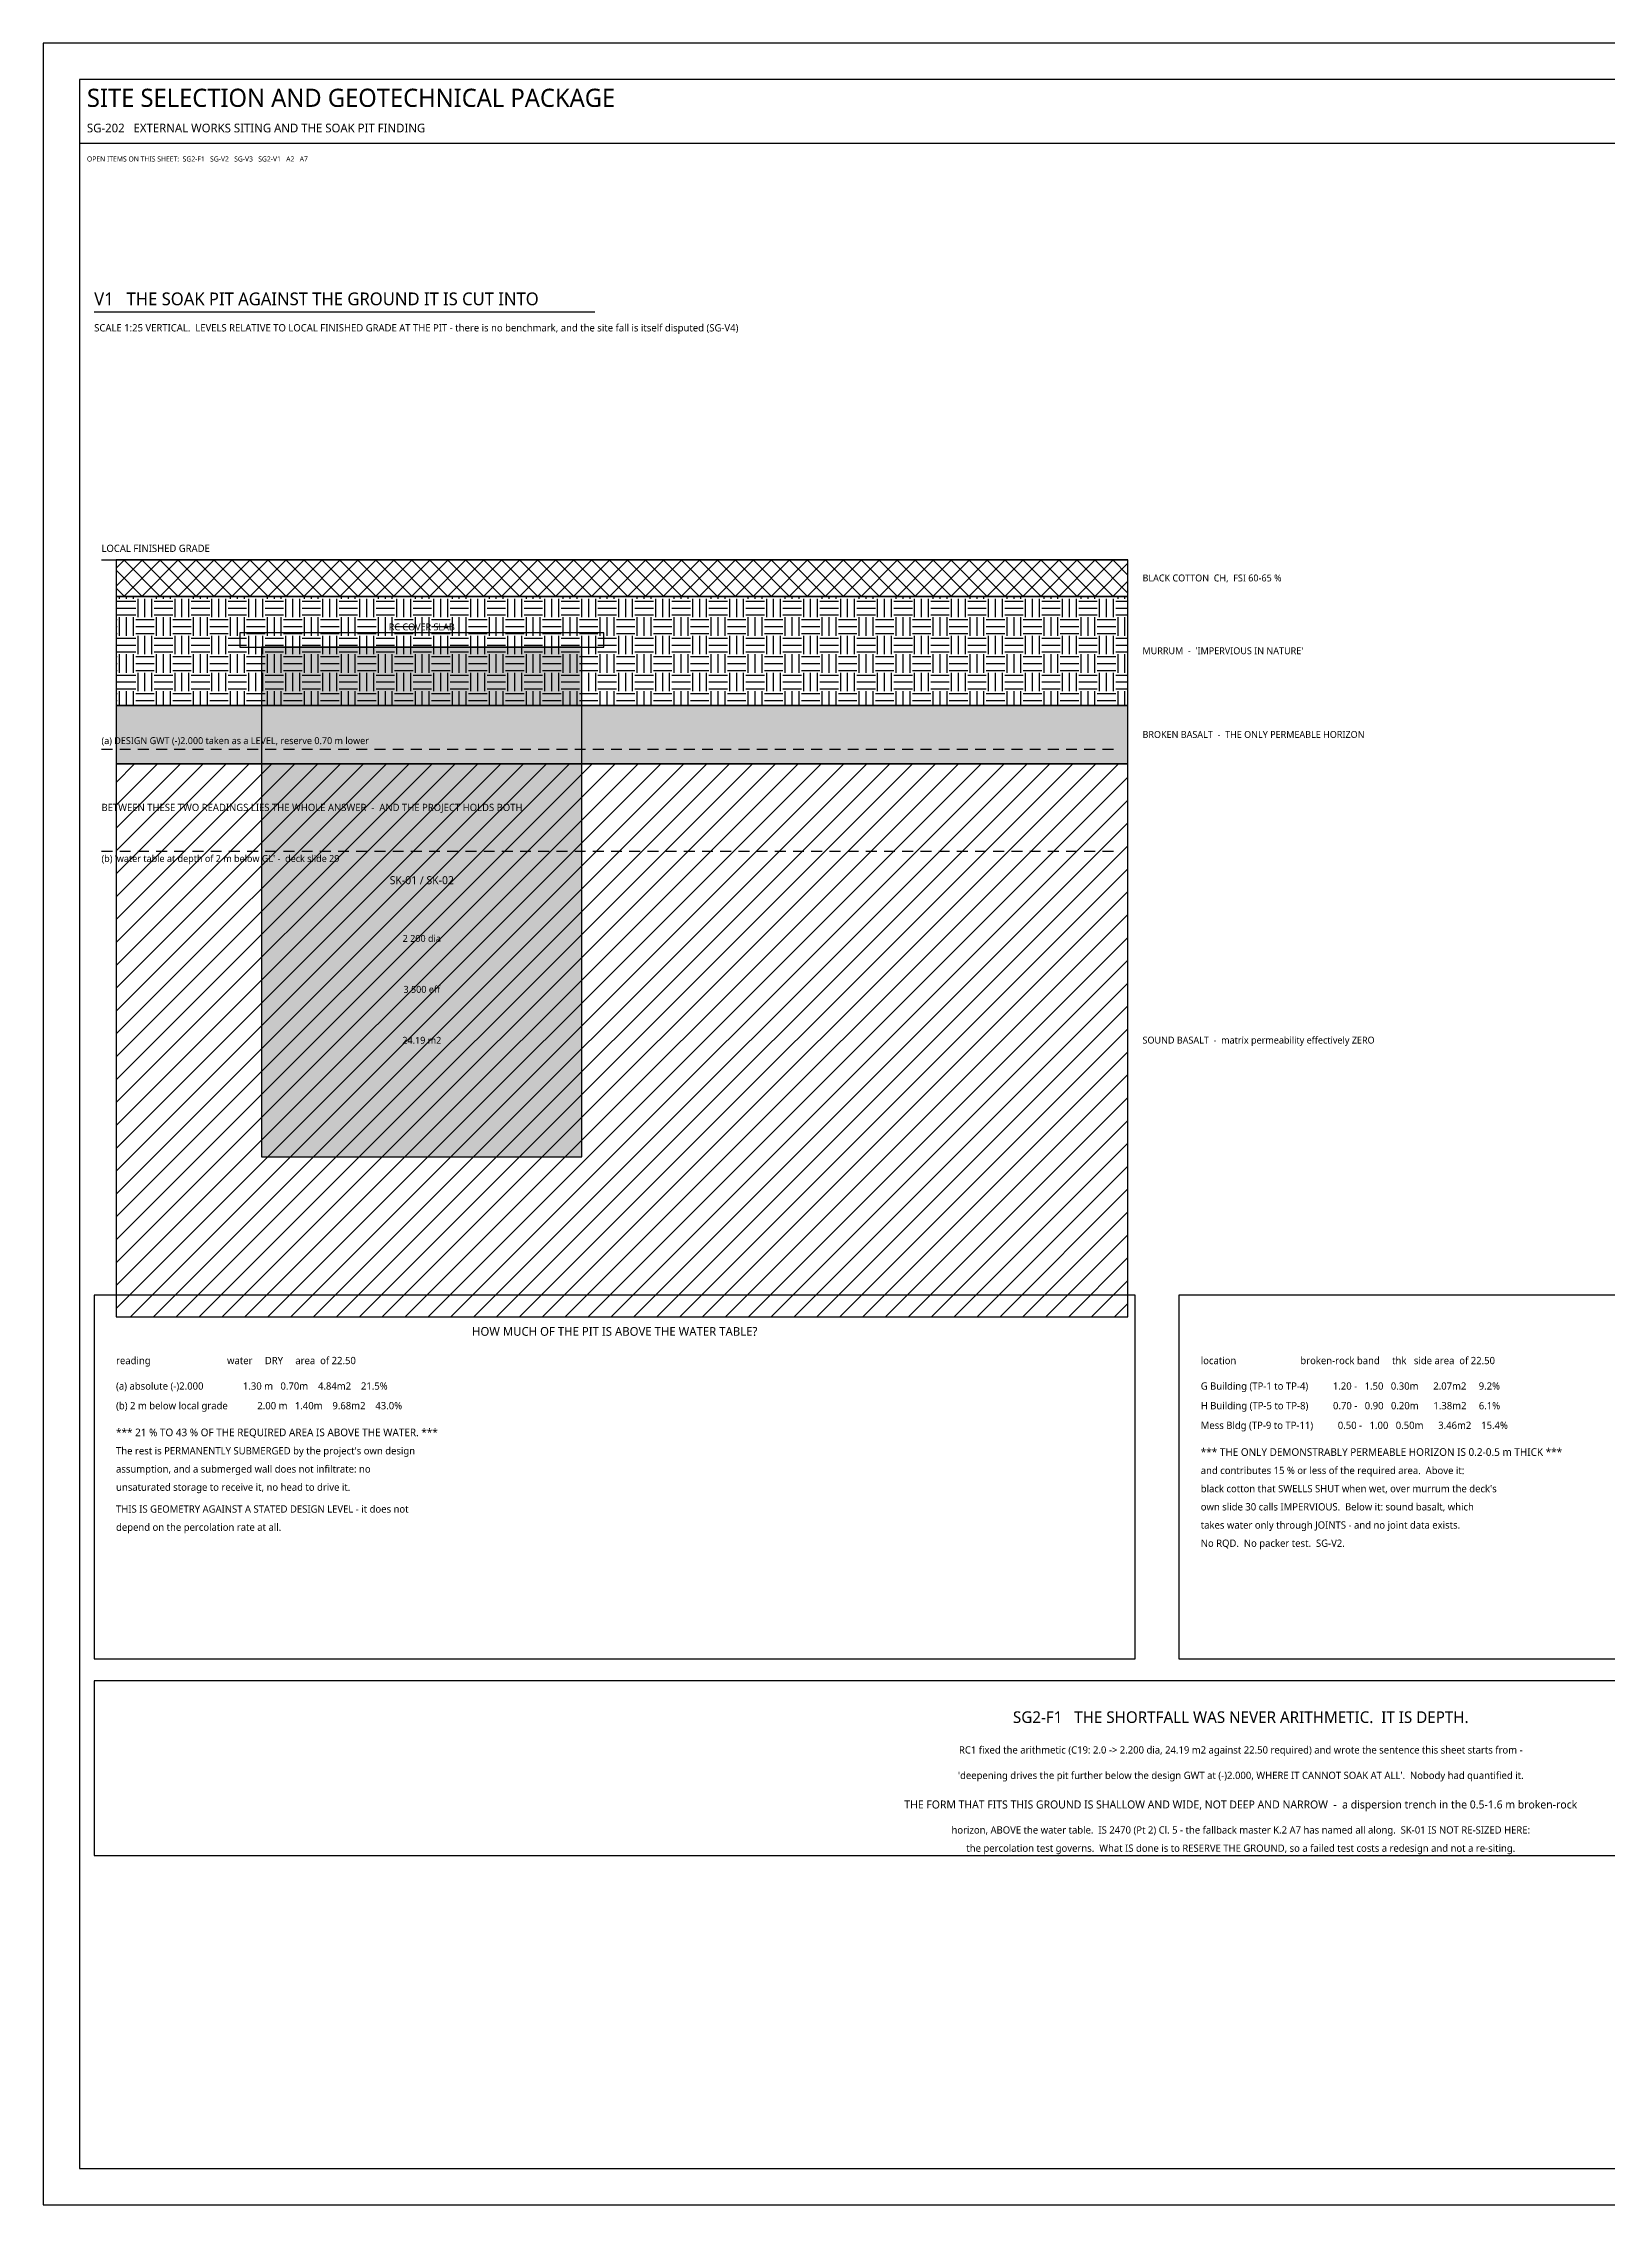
# Model space of a CAD drawing. Header units: millimetres. Extents: x 0 to 841, y 0 to 594.
# Drawn here: x 0 to 430, y 0 to 594 of the extents above; entities that cross this region are included whole.
import ezdxf
from ezdxf.enums import TextEntityAlignment as Align

# ---------------------------------------------------------------- set-up
doc = ezdxf.new("R2010")
doc.units = ezdxf.units.MM
for name, color, linetype in [('G-BROKEN', 33, 'Continuous'), ('G-FLAGG', 1, 'Continuous'), ('G-MURRUM', 42, 'Continuous'), ('G-NODATA', 1, 'Continuous'), ('G-ROCK', 8, 'Continuous'), ('G-STRUCT', 7, 'Continuous'), ('G-TOPSOIL', 30, 'Continuous'), ('G-WATER', 4, 'Continuous'), ('M-FLAG', 1, 'Continuous'), ('M-LEVEL', 4, 'Continuous'), ('M-TABLE', 7, 'Continuous'), ('M-TEXT', 7, 'Continuous'), ('M-TITLE', 7, 'Continuous'), ('S-TEXT', 7, 'Continuous'), ('S-TITLE', 7, 'Continuous')]:
    doc.layers.add(name, color=color, linetype=linetype)
doc.styles.add('OpenSans', font='OpenSans-Regular.ttf')

msp = doc.modelspace()

# ---------------------------------------------------------------- hatches: boundary and pattern name
at = {"layer": 'G-BROKEN'}
h = msp.add_hatch(dxfattribs=at)
h.set_pattern_fill('GRAVEL', scale=0.5)
h.paths.add_polyline_path([(20, 396), (298, 396), (298, 412), (20, 412)])
at = {"layer": 'G-MURRUM'}
h = msp.add_hatch(dxfattribs=at)
h.set_pattern_fill('EARTH', scale=0.8)
h.paths.add_polyline_path([(20, 412), (298, 412), (298, 442), (20, 442)])
at = {"layer": 'G-ROCK'}
h = msp.add_hatch(dxfattribs=at)
h.set_pattern_fill('ANSI31', scale=1.4)
h.paths.add_polyline_path([(20, 244), (298, 244), (298, 396), (20, 396)])
at = {"layer": 'G-STRUCT'}
h = msp.add_hatch(dxfattribs=at)
h.set_pattern_fill('GRAVEL', scale=0.4)
h.paths.add_polyline_path([(60, 288), (148, 288), (148, 428), (60, 428)])
at = {"layer": 'G-TOPSOIL'}
h = msp.add_hatch(dxfattribs=at)
h.set_pattern_fill('ANSI37', scale=1.1)
h.paths.add_polyline_path([(20, 442), (298, 442), (298, 452), (20, 452)])

# ---------------------------------------------------------------- linework, layer by layer
at = {"layer": 'G-BROKEN'}
msp.add_lwpolyline([(20, 396), (298, 396), (298, 412), (20, 412)], close=True, dxfattribs=at)
at = {"layer": 'G-FLAGG'}
for points in [[(14, 150), (300, 150), (300, 250), (14, 250)], [(312, 150), (644, 150), (644, 250), (312, 250)], [(14, 96), (644, 96), (644, 144), (14, 144)]]:
    msp.add_lwpolyline(points, close=True, dxfattribs=at)
at = {"layer": 'G-MURRUM'}
msp.add_lwpolyline([(20, 412), (298, 412), (298, 442), (20, 442)], close=True, dxfattribs=at)
at = {"layer": 'G-ROCK'}
msp.add_lwpolyline([(20, 244), (298, 244), (298, 396), (20, 396)], close=True, dxfattribs=at)
at = {"layer": 'G-STRUCT'}
for points in [[(54, 428), (154, 428), (154, 432), (54, 432)], [(60, 288), (148, 288), (148, 428), (60, 428)]]:
    msp.add_lwpolyline(points, close=True, dxfattribs=at)
at = {"layer": 'G-TOPSOIL'}
msp.add_lwpolyline([(20, 442), (298, 442), (298, 452), (20, 452)], close=True, dxfattribs=at)
at = {"layer": 'G-WATER'}
for p, q in [((16, 400), (19, 400)), ((21, 400), (24, 400)), ((26, 400), (29, 400)), ((31, 400), (34, 400)), ((36, 400), (39, 400)), ((41, 400), (44, 400)), ((46, 400), (49, 400)), ((51, 400), (54, 400)), ((56, 400), (59, 400)), ((61, 400), (64, 400)), ((66, 400), (69, 400)), ((71, 400), (74, 400)), ((76, 400), (79, 400)), ((81, 400), (84, 400)), ((86, 400), (89, 400)), ((91, 400), (94, 400)), ((96, 400), (99, 400)), ((101, 400), (104, 400)), ((106, 400), (109, 400)), ((111, 400), (114, 400)), ((116, 400), (119, 400)), ((121, 400), (124, 400)), ((126, 400), (129, 400)), ((131, 400), (134, 400)), ((136, 400), (139, 400)), ((141, 400), (144, 400)), ((146, 400), (149, 400)), ((151, 400), (154, 400)), ((156, 400), (159, 400)), ((161, 400), (164, 400)), ((166, 400), (169, 400)), ((171, 400), (174, 400)), ((176, 400), (179, 400)), ((181, 400), (184, 400)), ((186, 400), (189, 400)), ((191, 400), (194, 400)), ((196, 400), (199, 400)), ((201, 400), (204, 400)), ((206, 400), (209, 400)), ((211, 400), (214, 400)), ((216, 400), (219, 400)), ((221, 400), (224, 400)), ((226, 400), (229, 400)), ((231, 400), (234, 400)), ((236, 400), (239, 400)), ((241, 400), (244, 400)), ((246, 400), (249, 400)), ((251, 400), (254, 400)), ((256, 400), (259, 400)), ((261, 400), (264, 400)), ((266, 400), (269, 400)), ((271, 400), (274, 400)), ((276, 400), (279, 400)), ((281, 400), (284, 400)), ((286, 400), (289, 400)), ((291, 400), (294, 400)), ((16, 372), (19, 372)), ((21, 372), (24, 372)), ((26, 372), (29, 372)), ((31, 372), (34, 372)), ((36, 372), (39, 372)), ((41, 372), (44, 372)), ((46, 372), (49, 372)), ((51, 372), (54, 372)), ((56, 372), (59, 372)), ((61, 372), (64, 372)), ((66, 372), (69, 372)), ((71, 372), (74, 372)), ((76, 372), (79, 372)), ((81, 372), (84, 372)), ((86, 372), (89, 372)), ((91, 372), (94, 372)), ((96, 372), (99, 372)), ((101, 372), (104, 372)), ((106, 372), (109, 372)), ((111, 372), (114, 372)), ((116, 372), (119, 372)), ((121, 372), (124, 372)), ((126, 372), (129, 372)), ((131, 372), (134, 372)), ((136, 372), (139, 372)), ((141, 372), (144, 372)), ((146, 372), (149, 372)), ((151, 372), (154, 372)), ((156, 372), (159, 372)), ((161, 372), (164, 372)), ((166, 372), (169, 372)), ((171, 372), (174, 372)), ((176, 372), (179, 372)), ((181, 372), (184, 372)), ((186, 372), (189, 372)), ((191, 372), (194, 372)), ((196, 372), (199, 372)), ((201, 372), (204, 372)), ((206, 372), (209, 372)), ((211, 372), (214, 372)), ((216, 372), (219, 372)), ((221, 372), (224, 372)), ((226, 372), (229, 372)), ((231, 372), (234, 372)), ((236, 372), (239, 372)), ((241, 372), (244, 372)), ((246, 372), (249, 372)), ((251, 372), (254, 372)), ((256, 372), (259, 372)), ((261, 372), (264, 372)), ((266, 372), (269, 372)), ((271, 372), (274, 372)), ((276, 372), (279, 372)), ((281, 372), (284, 372)), ((286, 372), (289, 372)), ((291, 372), (294, 372))]:
    msp.add_line(p, q, dxfattribs=at)
at = {"layer": 'M-LEVEL'}
msp.add_line((16, 452), (298, 452), dxfattribs=at)
at = {"layer": 'M-TITLE'}
msp.add_line((10, 566.5), (831, 566.5), dxfattribs=at)
at = {"layer": 'S-TITLE'}
msp.add_line((14, 520.2), (151.553, 520.2), dxfattribs=at)
for points in [[(0, 0), (841, 0), (841, 594), (0, 594)], [(10, 10), (831, 10), (831, 584), (10, 584)]]:
    msp.add_lwpolyline(points, close=True, dxfattribs=at)

# ---------------------------------------------------------------- texts
at = {"layer": 'G-BROKEN', "style": 'OpenSans'}
msp.add_text('BROKEN BASALT  -  THE ONLY PERMEABLE HORIZON', height=1.9, dxfattribs=at).set_placement((302, 403.1))
at = {"layer": 'G-FLAGG', "style": 'OpenSans'}
for s, height, p in [('BETWEEN THESE TWO READINGS LIES THE WHOLE ANSWER  -  AND THE PROJECT HOLDS BOTH', 2, (16, 383)), ('*** 21 % TO 43 % OF THE REQUIRED AREA IS ABOVE THE WATER. ***', 2.1, (20, 211.2)), ('*** THE ONLY DEMONSTRABLY PERMEABLE HORIZON IS 0.2-0.5 m THICK ***', 2.1, (318, 205.8)), ('THIS IS GEOMETRY AGAINST A STATED DESIGN LEVEL - it does not', 2, (20, 190.2)), ('depend on the percolation rate at all.', 2, (20, 185.2))]:
    msp.add_text(s, height=height, dxfattribs=at).set_placement(p)
for s, height, p in [('HOW MUCH OF THE PIT IS ABOVE THE WATER TABLE?', 2.4, (157, 240)), ('SG2-F1   THE SHORTFALL WAS NEVER ARITHMETIC.  IT IS DEPTH.', 3.2, (329, 134)), ('THE FORM THAT FITS THIS GROUND IS SHALLOW AND WIDE, NOT DEEP AND NARROW  -  a dispersion trench in the 0.5-1.6 m broken-rock', 2.2, (329, 110))]:
    msp.add_text(s, height=height, dxfattribs=at).set_placement(p, align=Align.MIDDLE_CENTER)
at = {"layer": 'G-MURRUM', "style": 'OpenSans'}
msp.add_text("MURRUM  -  'IMPERVIOUS IN NATURE'", height=1.9, dxfattribs=at).set_placement((302, 426.1))
at = {"layer": 'G-NODATA', "style": 'OpenSans'}
msp.add_text('No RQD.  No packer test.  SG-V2.', height=2, dxfattribs=at).set_placement((318, 180.8))
at = {"layer": 'G-ROCK', "style": 'OpenSans'}
msp.add_text('SOUND BASALT  -  matrix permeability effectively ZERO', height=1.9, dxfattribs=at).set_placement((302, 319.1))
at = {"layer": 'G-STRUCT', "style": 'OpenSans'}
for s, height, p in [('RC COVER SLAB', 1.9, (104, 433.6)), ('SK-01 / SK-02', 2.2, (104, 364)), ('2 200 dia', 1.9, (104, 348)), ('3 500 eff', 1.9, (104, 334)), ('24.19 m2', 1.9, (104, 320))]:
    msp.add_text(s, height=height, dxfattribs=at).set_placement(p, align=Align.MIDDLE_CENTER)
at = {"layer": 'G-TOPSOIL', "style": 'OpenSans'}
msp.add_text('BLACK COTTON  CH,  FSI 60-65 %', height=1.9, dxfattribs=at).set_placement((302, 446.1))
at = {"layer": 'G-WATER', "style": 'OpenSans'}
for s, p in [('(a) DESIGN GWT (-)2.000 taken as a LEVEL, reserve 0.70 m lower', (16, 401.4)), ("(b) 'water table at depth of 2 m below GL' -  deck slide 29", (16, 369))]:
    msp.add_text(s, height=1.9, dxfattribs=at).set_placement(p)
at = {"layer": 'M-FLAG', "style": 'OpenSans'}
msp.add_text('OPEN ITEMS ON THIS SHEET:  SG2-F1   SG-V2   SG-V3   SG2-V1   A2   A7', height=1.4, dxfattribs=at).set_placement((12, 561.5))
at = {"layer": 'M-LEVEL', "style": 'OpenSans'}
msp.add_text('LOCAL FINISHED GRADE', height=2, dxfattribs=at).set_placement((16, 454.2))
at = {"layer": 'M-TABLE', "style": 'OpenSans'}
for s, p in [('reading                               water     DRY     area  of 22.50', (20, 231)), ('location                          broken-rock band     thk   side area  of 22.50', (318, 231))]:
    msp.add_text(s, height=2, dxfattribs=at).set_placement(p)
at = {"layer": 'M-TEXT', "style": 'OpenSans'}
for s, p in [('(a) absolute (-)2.000                1.30 m   0.70m    4.84m2    21.5%', (20, 224)), ('G Building (TP-1 to TP-4)          1.20 -   1.50   0.30m      2.07m2     9.2%', (318, 224)), ('(b) 2 m below local grade            2.00 m   1.40m    9.68m2    43.0%', (20, 218.6)), ('H Building (TP-5 to TP-8)          0.70 -   0.90   0.20m      1.38m2     6.1%', (318, 218.6)), ('Mess Bldg (TP-9 to TP-11)          0.50 -   1.00   0.50m      3.46m2    15.4%', (318, 213.2)), ("The rest is PERMANENTLY SUBMERGED by the project's own design", (20, 206.2)), ('assumption, and a submerged wall does not infiltrate: no', (20, 201.2)), ('and contributes 15 % or less of the required area.  Above it:', (318, 200.8)), ('unsaturated storage to receive it, no head to drive it.', (20, 196.2)), ("black cotton that SWELLS SHUT when wet, over murrum the deck's", (318, 195.8)), ('own slide 30 calls IMPERVIOUS.  Below it: sound basalt, which', (318, 190.8)), ('takes water only through JOINTS - and no joint data exists.', (318, 185.8))]:
    msp.add_text(s, height=2, dxfattribs=at).set_placement(p)
for s, p in [('RC1 fixed the arithmetic (C19: 2.0 -> 2.200 dia, 24.19 m2 against 22.50 required) and wrote the sentence this sheet starts from -', (329, 125)), ("'deepening drives the pit further below the design GWT at (-)2.000, WHERE IT CANNOT SOAK AT ALL'.  Nobody had quantified it.", (329, 118)), ('horizon, ABOVE the water table.  IS 2470 (Pt 2) Cl. 5 - the fallback master K.2 A7 has named all along.  SK-01 IS NOT RE-SIZED HERE:', (329, 103)), ('the percolation test governs.  What IS done is to RESERVE THE GROUND, so a failed test costs a redesign and not a re-siting.', (329, 98))]:
    msp.add_text(s, height=2, dxfattribs=at).set_placement(p, align=Align.MIDDLE_CENTER)
at = {"layer": 'M-TITLE', "style": 'OpenSans'}
for s, height, p in [('SITE SELECTION AND GEOTECHNICAL PACKAGE', 5, (12, 576.5)), ('SG-202   EXTERNAL WORKS SITING AND THE SOAK PIT FINDING', 2.4, (12, 569.5))]:
    msp.add_text(s, height=height, dxfattribs=at).set_placement(p)
at = {"layer": 'S-TEXT', "style": 'OpenSans'}
msp.add_text('SCALE 1:25 VERTICAL.  LEVELS RELATIVE TO LOCAL FINISHED GRADE AT THE PIT - there is no benchmark, and the site fall is itself disputed (SG-V4)', height=2, dxfattribs=at).set_placement((14, 514.8))
at = {"layer": 'S-TITLE', "style": 'OpenSans'}
msp.add_text('V1   THE SOAK PIT AGAINST THE GROUND IT IS CUT INTO', height=3.5, dxfattribs=at).set_placement((14, 522))

doc.saveas('drawing.dxf')
